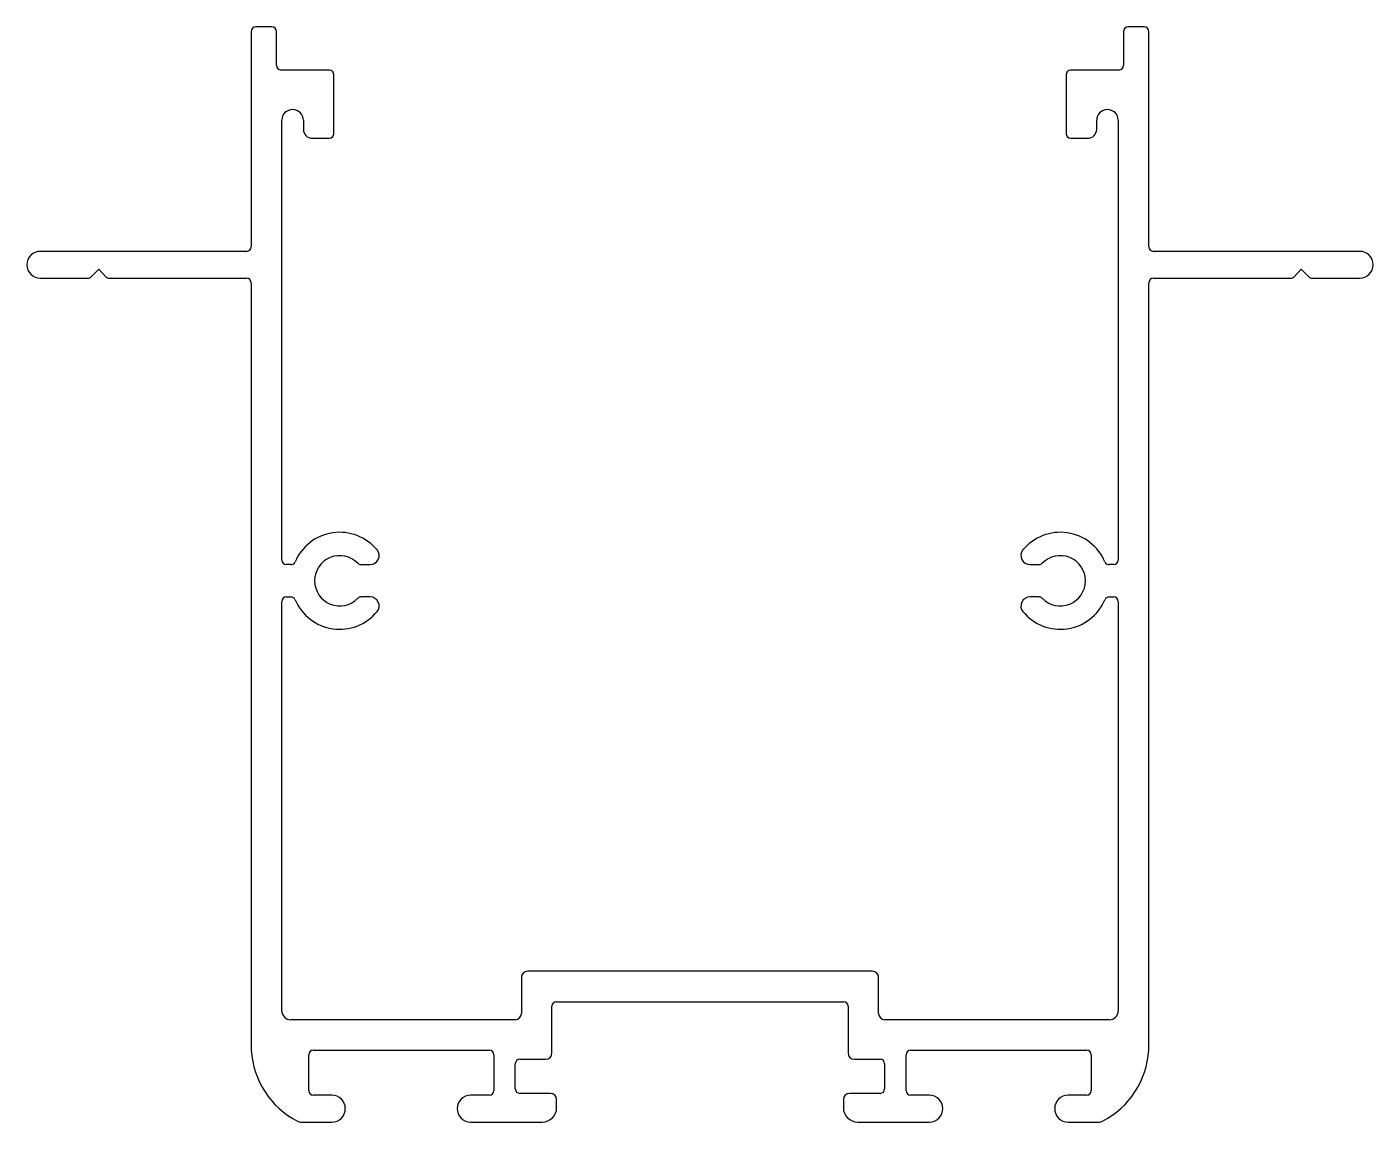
# Model space of a CAD drawing. Extents: x 4.4 to 79.4, y 2.7 to 63.7.
import ezdxf

# ---------------------------------------------------------------- set-up
doc = ezdxf.new("R2010")
doc.units = 0
doc.layers.get('0').update_dxf_attribs({"linetype": 'CONTINUOUS'})

msp = doc.modelspace()

# ---------------------------------------------------------------- linework, layer by layer
for p, q in [((16.938, 63.419), (16.938, 51.419)), ((18.088, 63.669), (17.188, 63.669)), ((18.338, 61.519), (18.338, 63.419)), ((65.538, 63.419), (65.538, 61.519)), ((66.688, 63.669), (65.788, 63.669)), ((66.938, 51.419), (66.938, 63.419)), ((21.288, 61.269), (18.588, 61.269)), ((21.538, 57.719), (21.538, 61.019)), ((62.338, 61.019), (62.338, 57.719)), ((65.288, 61.269), (62.588, 61.269)), ((18.638, 33.969), (18.638, 58.469)), ((19.838, 58.469), (19.838, 57.969)), ((64.038, 57.969), (64.038, 58.469)), ((65.238, 58.469), (65.238, 33.969)), ((20.338, 57.469), (21.288, 57.469)), ((62.588, 57.469), (63.538, 57.469)), ((16.688, 51.169), (5.188, 51.169)), ((78.688, 51.169), (67.188, 51.169)), ((5.188, 49.669), (7.834, 49.669)), ((8.011, 49.742), (8.438, 50.169)), ((8.438, 50.169), (8.839, 49.746)), ((9.021, 49.669), (16.688, 49.669)), ((67.188, 49.669), (74.855, 49.669)), ((75.036, 49.746), (75.438, 50.169)), ((75.438, 50.169), (75.864, 49.742)), ((76.041, 49.669), (78.688, 49.669)), ((16.938, 49.419), (16.938, 6.669)), ((66.938, 6.669), (66.938, 49.419)), ((19.146, 33.719), (18.888, 33.719)), ((23.046, 33.719), (23.56, 33.719)), ((60.316, 33.719), (60.829, 33.719)), ((64.988, 33.719), (64.729, 33.719)), ((18.638, 8.869), (18.638, 31.669)), ((18.888, 31.919), (19.146, 31.919)), ((23.56, 31.919), (23.046, 31.919)), ((60.829, 31.919), (60.316, 31.919)), ((64.729, 31.919), (64.988, 31.919)), ((65.238, 31.669), (65.238, 8.869)), ((31.988, 10.719), (31.988, 8.719)), ((51.538, 11.069), (32.338, 11.069)), ((51.888, 8.719), (51.888, 10.719)), ((33.688, 6.519), (33.688, 9.119)), ((33.938, 9.369), (49.938, 9.369)), ((50.188, 9.119), (50.188, 6.519)), ((31.638, 8.369), (19.138, 8.369)), ((64.738, 8.369), (52.238, 8.369)), ((20.138, 4.419), (20.138, 6.419)), ((20.388, 6.669), (30.199, 6.669)), ((30.449, 6.419), (30.449, 4.419)), ((31.899, 6.169), (33.338, 6.169)), ((50.538, 6.169), (51.976, 6.169)), ((53.426, 4.419), (53.426, 6.419)), ((53.676, 6.669), (63.488, 6.669)), ((63.738, 6.419), (63.738, 4.419)), ((31.649, 4.519), (31.649, 5.919)), ((52.226, 5.919), (52.226, 4.519)), ((21.426, 4.169), (20.388, 4.169)), ((30.199, 4.169), (29.16, 4.169)), ((33.601, 4.269), (31.899, 4.269)), ((33.951, 3.469), (33.951, 3.919)), ((49.924, 3.919), (49.924, 3.469)), ((51.976, 4.269), (50.274, 4.269)), ((54.715, 4.169), (53.676, 4.169)), ((63.488, 4.169), (62.449, 4.169)), ((19.747, 2.669), (21.426, 2.669)), ((29.16, 2.669), (33.151, 2.669)), ((50.724, 2.669), (54.715, 2.669)), ((62.449, 2.669), (64.128, 2.669))]:
    msp.add_line(p, q)
for centre, radius, start, end in [((17.188, 63.419), 0.25, 90, 180), ((18.088, 63.419), 0.25, 0, 90), ((65.788, 63.419), 0.25, 90, 180), ((66.688, 63.419), 0.25, 0, 90), ((18.588, 61.519), 0.25, 180, 270), ((65.288, 61.519), 0.25, 270, 0), ((21.288, 61.019), 0.25, 0, 90), ((62.588, 61.019), 0.25, 90, 180), ((19.238, 58.469), 0.6, 0, 180), ((64.638, 58.469), 0.6, 0, 180), ((20.338, 57.969), 0.5, 180, 270), ((63.538, 57.969), 0.5, 270, 0), ((21.288, 57.719), 0.25, 270, 360), ((62.588, 57.719), 0.25, 180, 270), ((5.188, 50.419), 0.75, 90, 270), ((16.688, 51.419), 0.25, 270, 0), ((67.188, 51.419), 0.25, 180, 270), ((78.688, 50.419), 0.75, 270, 90), ((7.834, 49.919), 0.25, 270, 315), ((9.021, 49.919), 0.25, 223.57326, 270), ((16.688, 49.419), 0.25, 0, 90), ((67.188, 49.419), 0.25, 90, 180), ((74.855, 49.919), 0.25, 270, 316.42674), ((76.041, 49.919), 0.25, 225, 270), ((21.863, 32.819), 2.7, 39.5212, 157.05605), ((62.013, 32.819), 2.7, 22.94395, 140.4788), ((23.56, 34.219), 0.5, 270, 39.5212), ((60.316, 34.219), 0.5, 140.4788, 270), ((18.888, 33.969), 0.25, 180, 270), ((19.146, 33.969), 0.25, 270, 337.05605), ((21.863, 32.819), 1.4, 44.18439, 315.81561), ((23.046, 33.969), 0.25, 224.18439, 270), ((60.829, 33.969), 0.25, 270, 315.81561), ((62.013, 32.819), 1.4, 224.18439, 135.81561), ((64.729, 33.969), 0.25, 202.94395, 270), ((64.988, 33.969), 0.25, 270, 0), ((18.888, 31.669), 0.25, 90, 180), ((19.146, 31.669), 0.25, 22.94395, 90), ((21.863, 32.819), 2.7, 202.94395, 320.4788), ((23.046, 31.669), 0.25, 90, 135.81561), ((23.56, 31.419), 0.5, 320.4788, 90), ((60.316, 31.419), 0.5, 90, 219.5212), ((62.013, 32.819), 2.7, 219.5212, 337.05605), ((60.829, 31.669), 0.25, 44.18439, 90), ((64.729, 31.669), 0.25, 90, 157.05605), ((64.988, 31.669), 0.25, 0, 90), ((32.338, 10.719), 0.35, 90, 180), ((51.538, 10.719), 0.35, 0, 90), ((33.938, 9.119), 0.25, 90, 180), ((49.938, 9.119), 0.25, 0, 90), ((19.138, 8.869), 0.5, 180, 270), ((31.638, 8.719), 0.35, 270, 0), ((52.238, 8.719), 0.35, 180, 270), ((64.738, 8.869), 0.5, 270, 0), ((21.66, 6.942), 4.73, 183.31076, 243.12125), ((20.388, 6.419), 0.25, 90, 180), ((30.199, 6.419), 0.25, 0, 90), ((31.899, 5.919), 0.25, 90, 180), ((33.338, 6.519), 0.35, 270, 0), ((50.538, 6.519), 0.35, 180, 270), ((51.976, 5.919), 0.25, 0, 90), ((53.676, 6.419), 0.25, 90, 180), ((63.488, 6.419), 0.25, 0, 90), ((62.215, 6.942), 4.73, 296.87875, 356.68924), ((31.899, 4.519), 0.25, 180, 270), ((51.976, 4.519), 0.25, 270, 0), ((20.388, 4.419), 0.25, 180, 270), ((21.426, 3.419), 0.75, 270, 90), ((29.16, 3.419), 0.75, 90, 270), ((30.199, 4.419), 0.25, 270, 0), ((33.601, 3.919), 0.35, 0, 90), ((50.274, 3.919), 0.35, 90, 180), ((53.676, 4.419), 0.25, 180, 270), ((54.715, 3.419), 0.75, 270, 90), ((62.449, 3.419), 0.75, 90, 270), ((63.488, 4.419), 0.25, 270, 0), ((33.151, 3.469), 0.8, 270, 360), ((50.724, 3.469), 0.8, 180, 270), ((19.747, 3.169), 0.5, 243.12125, 270), ((64.128, 3.169), 0.5, 270, 296.87875)]:
    msp.add_arc(centre, radius, start, end)

doc.saveas('drawing.dxf')
